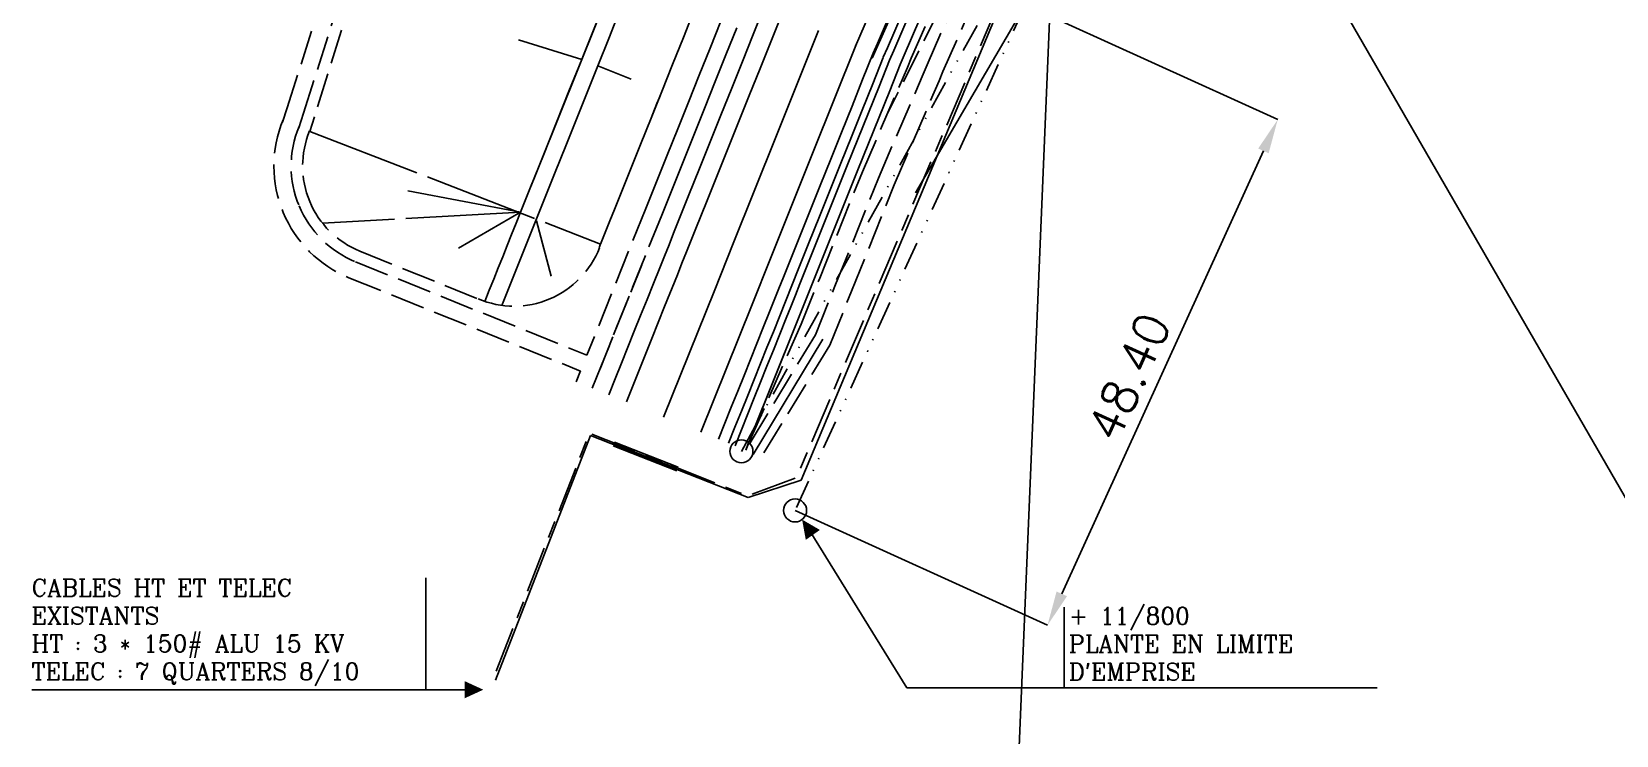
# Model space of a CAD drawing. Header units: millimetres. Extents: x 127045 to 128191, y 151549 to 152340.
# Drawn here: x 127183.7 to 127321.7, y 151778 to 151839.3 of the extents above; entities that cross this region are included whole.
import ezdxf
from ezdxf.enums import TextEntityAlignment as Align

# ---------------------------------------------------------------- set-up
doc = ezdxf.new("R2010")
doc.units = ezdxf.units.MM
doc.header["$MEASUREMENT"] = 0
for name, pattern in [('BTA', [5.7, 2.5, -1, 0.1, -1, 0.1, -1]), ('HTS', [7.5, 4, -1, 1.5, -1]), ('INT_344$0$TYPE1', [4, 3, -1]), ('INT_344$0$TYPE3', [11, 10, -1]), ('TGV_344$0$TYPE1', [4, 3, -1])]:
    doc.linetypes.add(name, pattern=pattern)
doc.layers.get('0').update_dxf_attribs({"color": 252, "linetype": 'CONTINUOUS'})
doc.layers.get('DEFPOINTS').update_dxf_attribs({"linetype": 'CONTINUOUS'})
for name, color, linetype in [('-BT_AER_DES', 5, 'BTA'), ('-POT_EX_DES', 5, 'CONTINUOUS'), ('BT_AER_POS', 1, 'BTA'), ('COTATION', 212, 'CONTINUOUS'), ('DETAILS', 7, 'CONTINUOUS'), ('GAI_EXI', 7, 'CONTINUOUS'), ('HT_SOU_EXI', 3, 'HTS'), ('INT_344$0$1', 252, 'CONTINUOUS'), ('INT_344$0$101', 252, 'CONTINUOUS'), ('INT_344$0$105', 252, 'CONTINUOUS'), ('INT_344$0$106', 252, 'CONTINUOUS'), ('INT_344$0$113', 252, 'CONTINUOUS'), ('POT_EX_POS', 1, 'CONTINUOUS'), ('TELEC_EXI', 3, 'CONTINUOUS'), ('TGV_344$0$1', 252, 'CONTINUOUS'), ('TGV_344$0$36', 252, 'CONTINUOUS'), ('TGV_344$0$6', 252, 'CONTINUOUS'), ('TXT_CABL_SOU_EXI', 7, 'CONTINUOUS'), ('TXT_POT_POS', 7, 'CONTINUOUS')]:
    doc.layers.add(name, color=color, linetype=linetype)
doc.styles.add('ROMANC', font='romanc', dxfattribs={"height": 1.5})
doc.styles.get("Standard").update_dxf_attribs({"font": 'txt.shx'})
doc.dimstyles.new('DADEL', dxfattribs={"dimtxt": 3, "dimasz": 3, "dimexe": 0, "dimexo": 0, "dimgap": 1.5, "dimtad": 0, "dimzin": 0, "dimdsep": 46, "dimtxsty": 'Standard', "dimcen": 0, "dimdle": 1.25, "dimadec": 0, "dimazin": 0, "dimtfac": 0.033333, "dimtofl": 0, "dimtmove": 2, "dimatfit": 3, "dimfxl": 0, "dimtolj": 1, "dimtzin": 0, "dimarcsym": 0})

# ---------------------------------------------------------------- blocks, each defined once
blk = doc.blocks.new('P_BETON')
blk.add_circle((0, 0), 1)
blk = doc.blocks.new('FLECHE1')
blk.add_lwpolyline([(0, 0, 0, 1.5, 0), (-1.63, 0, 1.5, 1.5, 0)], format="xyseb")
blk = doc.blocks.new('INT_344')
at = {"linetype": 'Continuous'}
blk.add_line((127252.599287, 151812.509957, 56.659481), (127246.530747, 151802.464386), dxfattribs=at)
at = {"layer": 'INT_344$0$1'}
for p, q in [((127258.224446, 151837.895875, 58.079765), (127260.314153, 151842.768329, 58.349827)), ((127257.868498, 151837.06693, 58.03133), (127258.224446, 151837.895875, 58.079765)), ((127256.941809, 151834.753156, 57.912611), (127257.862814, 151837.053227, 58.03133)), ((127256.020769, 151832.453097, 57.793892), (127256.941809, 151834.753156, 57.912611)), ((127255.099694, 151830.153053, 57.675173), (127256.020769, 151832.453097, 57.793892)), ((127254.178584, 151827.853023, 57.556454), (127255.099694, 151830.153053, 57.675173)), ((127253.249108, 151825.532236, 57.447734), (127254.178584, 151827.853023, 57.556454)), ((127252.319585, 151823.211468, 57.339014), (127253.249108, 151825.532236, 57.447734)), ((127251.390045, 151820.890707, 57.230294), (127252.319585, 151823.211468, 57.339014)), ((127250.460516, 151818.569941, 57.121574), (127251.390045, 151820.890707, 57.230294)), ((127248.851741, 151814.553232, 56.945805), (127250.460516, 151818.569941, 57.121574)), ((127248.295734, 151813.165494, 56.944063), (127248.851741, 151814.553232, 56.945805)), ((127247.73944, 151811.777872, 56.942321), (127248.295734, 151813.165494, 56.944063)), ((127247.182946, 151810.390329, 56.940579), (127247.73944, 151811.777872, 56.942321)), ((127246.626342, 151809.002831, 56.938837), (127247.182946, 151810.390329, 56.940579)), ((127246.069733, 151807.615334, 56.937095), (127246.626342, 151809.002831, 56.938837)), ((127245.513228, 151806.227796, 56.935353), (127246.069733, 151807.615334, 56.937095)), ((127244.956915, 151804.840182, 56.933611), (127245.513228, 151806.227796, 56.935353)), ((127244.400881, 151803.452455, 56.93187), (127244.956915, 151804.840182, 56.933611))]:
    blk.add_line(p, q, dxfattribs=at)
at = {"layer": 'INT_344$0$101'}
for p, q in [((127257.924644, 151843.793146, 58.23333), (127255.834886, 151838.920571, 57.963264)), ((127257.351305, 151838.270207, 58.048763), (127259.441063, 151843.142781, 58.318829)), ((127258.775819, 151837.659258, 58.079765), (127260.865578, 151842.531833, 58.349827)), ((127247.479184, 151841.382664, 58.000328), (127246.543125, 151839.045982, 57.881609)), ((127249.002564, 151840.748775, 57.827332), (127248.0686, 151838.41719, 57.708611)), ((127246.543125, 151839.045982, 57.881609), (127245.607092, 151836.70929, 57.76289)), ((127252.233976, 151839.404164, 57.914829), (127248.515901, 151830.121065, 57.439953)), ((127248.0686, 151838.41719, 57.708611), (127247.134654, 151836.085598, 57.589891)), ((127255.48306, 151838.102838, 57.914829), (127251.764985, 151828.819739, 57.439953)), ((127255.834886, 151838.920571, 57.963264), (127255.450622, 151838.024603, 57.914829)), ((127256.988767, 151837.425664, 58.000328), (127257.351305, 151838.270207, 58.048763)), ((127258.41982, 151836.830193, 58.03133), (127258.775819, 151837.659258, 58.079765)), ((127245.607092, 151836.70929, 57.76289), (127244.671085, 151834.372587, 57.644171)), ((127256.065789, 151835.120796, 57.881609), (127256.988767, 151837.425664, 58.000328)), ((127257.498811, 151834.530113, 57.912611), (127258.41982, 151836.830193, 58.03133)), ((127247.134654, 151836.085598, 57.589891), (127246.200726, 151833.753998, 57.471171)), ((127255.142785, 151832.815939, 57.76289), (127256.065789, 151835.120796, 57.881609)), ((127244.671085, 151834.372587, 57.644171), (127243.735105, 151832.035874, 57.525452)), ((127246.200726, 151833.753998, 57.471171), (127245.266816, 151831.422391, 57.352451)), ((127256.577768, 151832.230047, 57.793892), (127257.498811, 151834.530113, 57.912611)), ((127254.219754, 151830.511093, 57.644171), (127255.142785, 151832.815939, 57.76289)), ((127255.65669, 151829.929994, 57.675173), (127256.577768, 151832.230047, 57.793892)), ((127243.735105, 151832.035874, 57.525452), (127242.805555, 151829.715112, 57.416733)), ((127245.266816, 151831.422391, 57.352451), (127244.337277, 151829.101625, 57.243732)), ((127242.805555, 151829.715112, 57.416733), (127241.876041, 151827.394335, 57.308014)), ((127248.515901, 151830.121065, 57.439953), (127244.797826, 151820.837967, 57.005074)), ((127253.296697, 151828.206257, 57.525452), (127254.219754, 151830.511093, 57.644171)), ((127254.735577, 151827.629955, 57.556454), (127255.65669, 151829.929994, 57.675173)), ((127244.337277, 151829.101625, 57.243732), (127243.407761, 151826.780849, 57.135014)), ((127251.764985, 151828.819739, 57.439953), (127248.046911, 151819.536641, 57.005074)), ((127252.367209, 151825.88547, 57.416733), (127253.296697, 151828.206257, 57.525452)), ((127241.876041, 151827.394335, 57.308014), (127240.94654, 151825.073553, 57.199295)), ((127243.407761, 151826.780849, 57.135014), (127242.478254, 151824.46007, 57.026295)), ((127253.806099, 151825.309164, 57.447734), (127254.735577, 151827.629955, 57.556454)), ((127251.437686, 151823.564697, 57.308014), (127252.367209, 151825.88547, 57.416733)), ((127252.876575, 151822.988392, 57.339014), (127253.806099, 151825.309164, 57.447734)), ((127240.94654, 151825.073553, 57.199295), (127240.01703, 151822.752775, 57.090576)), ((127242.478254, 151824.46007, 57.026295), (127241.548742, 151822.139293, 56.917576)), ((127240.01703, 151822.752775, 57.090576), (127239.614835, 151821.748598, 57.046634)), ((127250.50815, 151821.243929, 57.199295), (127251.437686, 151823.564697, 57.308014)), ((127251.947033, 151820.667627, 57.230294), (127252.876575, 151822.988392, 57.339014)), ((127239.614835, 151821.748598, 57.046634), (127239.212639, 151820.744422, 57.002691)), ((127241.146547, 151821.135116, 56.873633), (127240.744352, 151820.130939, 56.829691)), ((127241.548742, 151822.139293, 56.917576), (127241.146547, 151821.135116, 56.873633)), ((127249.578622, 151818.923158, 57.090576), (127250.50815, 151821.243929, 57.199295)), ((127238.810445, 151819.740245, 56.958749), (127238.408255, 151818.736066, 56.914806)), ((127239.212639, 151820.744422, 57.002691), (127238.810445, 151819.740245, 56.958749)), ((127240.744352, 151820.130939, 56.829691), (127240.342157, 151819.126762, 56.785748)), ((127244.797826, 151820.837967, 57.005074), (127243.18905, 151816.821258, 56.829304)), ((127251.017502, 151818.346857, 57.121574), (127251.947033, 151820.667627, 57.230294)), ((127238.408255, 151818.736066, 56.914806), (127237.853815, 151817.351488, 56.913064)), ((127240.342157, 151819.126762, 56.785748), (127239.939966, 151818.122584, 56.741806)), ((127248.046911, 151819.536641, 57.005074), (127246.438135, 151815.519932, 56.829304)), ((127249.176429, 151817.918981, 57.046634), (127249.578622, 151818.923158, 57.090576)), ((127250.61531, 151817.342679, 57.077632), (127251.017502, 151818.346857, 57.121574)), ((127237.853815, 151817.351488, 56.913064), (127237.299532, 151815.966847, 56.911322)), ((127239.939966, 151818.122584, 56.741806), (127238.830523, 151815.352543, 56.738322)), ((127248.372043, 151815.910625, 56.958749), (127248.774237, 151816.914803, 57.002691)), ((127248.774237, 151816.914803, 57.002691), (127249.176429, 151817.918981, 57.046634)), ((127250.213118, 151816.338501, 57.033689), (127250.61531, 151817.342679, 57.077632)), ((127237.299532, 151815.966847, 56.911322), (127236.745359, 151814.582162, 56.909579)), ((127243.18905, 151816.821258, 56.829304), (127238.74734, 151805.731423, 56.815369)), ((127246.438135, 151815.519932, 56.829304), (127241.993455, 151804.422682, 56.815369)), ((127247.969846, 151814.906449, 56.914806), (127248.372043, 151815.910625, 56.958749)), ((127249.810925, 151815.334323, 56.989747), (127250.213118, 151816.338501, 57.033689)), ((127236.745359, 151814.582162, 56.909579), (127236.191246, 151813.197453, 56.907837)), ((127238.830523, 151815.352543, 56.738322), (127237.721086, 151812.582501, 56.734838)), ((127247.413994, 151813.518893, 56.913064), (127247.969846, 151814.906449, 56.914806)), ((127248.852694, 151812.942218, 56.944063), (127249.408726, 151814.330148, 56.945805)), ((127249.408726, 151814.330148, 56.945805), (127249.810925, 151815.334323, 56.989747)), ((127236.191246, 151813.197453, 56.907837), (127235.637135, 151811.812744, 56.906095)), ((127246.857993, 151812.131397, 56.911322), (127247.413994, 151813.518893, 56.913064)), ((127248.29647, 151811.554364, 56.942321), (127248.852694, 151812.942218, 56.944063)), ((127235.637135, 151811.812744, 56.906095), (127235.082968, 151810.428056, 56.904352)), ((127237.721086, 151812.582501, 56.734838), (127236.611654, 151809.812456, 56.731355)), ((127246.301889, 151810.743943, 56.909579), (127246.857993, 151812.131397, 56.911322)), ((127247.740113, 151810.166564, 56.940579), (127248.29647, 151811.554364, 56.942321)), ((127235.082968, 151810.428056, 56.904352), (127234.528696, 151809.043411, 56.90261)), ((127245.745727, 151809.356511, 56.907837), (127246.301889, 151810.743943, 56.909579)), ((127247.183683, 151808.778794, 56.938837), (127247.740113, 151810.166564, 56.940579)), ((127234.528696, 151809.043411, 56.90261), (127233.97427, 151807.658828, 56.900867)), ((127236.611654, 151809.812456, 56.731355), (127235.502228, 151807.042409, 56.727871)), ((127245.189564, 151807.96908, 56.906095), (127245.745727, 151809.356511, 56.907837)), ((127246.62725, 151807.391024, 56.937095), (127247.183683, 151808.778794, 56.938837)), ((127244.633454, 151806.581628, 56.904352), (127245.189564, 151807.96908, 56.906095)), ((127246.070885, 151806.003228, 56.935353), (127246.62725, 151807.391024, 56.937095)), ((127244.077443, 151805.194136, 56.90261), (127244.633454, 151806.581628, 56.904352)), ((127245.514649, 151804.615379, 56.933611), (127246.070885, 151806.003228, 56.935353)), ((127243.521577, 151803.806586, 56.900867), (127244.077443, 151805.194136, 56.90261)), ((127244.958598, 151803.227457, 56.93187), (127245.514649, 151804.615379, 56.933611))]:
    blk.add_line(p, q, dxfattribs=at)
at = {"layer": 'INT_344$0$105', "linetype": 'INT_344$0$TYPE1'}
for p, q in [((127215.440373, 151854.714224, 55.870098), (127208.350552, 151831.872603, 55.673908)), ((127260.305139, 151837.003361, 57.617073), (127262.433827, 151841.859239, 57.858898)), ((127241.41198, 151841.16101, 57.937612), (127240.468926, 151838.807164, 57.818892)), ((127241.41198, 151841.16101, 57.937612), (127240.468926, 151838.807164, 57.818892)), ((127240.468926, 151838.807164, 57.818892), (127239.525928, 151836.453296, 57.700171)), ((127240.468926, 151838.807164, 57.818892), (127239.525928, 151836.453296, 57.700171)), ((127239.525928, 151836.453296, 57.700171), (127238.582985, 151834.099405, 57.581451)), ((127239.525928, 151836.453296, 57.700171), (127238.582985, 151834.099405, 57.581451)), ((127259.962124, 151836.188431, 57.564331), (127260.305139, 151837.003361, 57.617073)), ((127256.049627, 151827.103651, 57.259434), (127259.962124, 151836.188431, 57.564331)), ((127238.582985, 151834.099405, 57.581451), (127237.653403, 151831.778656, 57.472733)), ((127238.372522, 151833.573997, 57.556838), (127238.162064, 151833.048586, 57.532225)), ((127238.582985, 151834.099405, 57.581451), (127238.372522, 151833.573997, 57.556838)), ((127237.951611, 151832.523174, 57.507611), (127237.741162, 151831.99776, 57.482998)), ((127238.162064, 151833.048586, 57.532225), (127237.951611, 151832.523174, 57.507611)), ((127207.932586, 151830.616059), (127208.350552, 151831.872603, 55.673908)), ((127237.653403, 151831.778656, 57.472733), (127236.723893, 151829.457878, 57.364014)), ((127236.723893, 151829.457878, 57.364014), (127235.794411, 151827.137089, 57.255295)), ((127235.794411, 151827.137089, 57.255295), (127234.864911, 151824.816307, 57.146576)), ((127252.32742, 151817.822207, 56.827522), (127256.049627, 151827.103651, 57.259434)), ((127234.462715, 151823.81213, 57.102633), (127234.060516, 151822.807955, 57.058691)), ((127234.864911, 151824.816307, 57.146576), (127234.462715, 151823.81213, 57.102633)), ((127234.060516, 151822.807955, 57.058691), (127233.658321, 151821.803778, 57.014749)), ((127233.658321, 151821.803778, 57.014749), (127233.256135, 151820.799598, 56.970806)), ((127212.293462, 151820.17953), (127222.608416, 151816.018202)), ((127233.162149, 151820.564924, 56.960355), (127233.130821, 151820.486699, 56.956871)), ((127233.193477, 151820.643149, 56.963839), (127233.162149, 151820.564924, 56.960355)), ((127233.224806, 151820.721373, 56.967322), (127233.193477, 151820.643149, 56.963839)), ((127233.256135, 151820.799598, 56.970806), (127233.224806, 151820.721373, 56.967322)), ((127250.707882, 151813.809809, 56.659481), (127252.32742, 151817.822207, 56.827522)), ((127250.707882, 151813.809809, 56.659481), (127245.888792, 151802.852192, 56.925804))]:
    blk.add_line(p, q, dxfattribs=at)
for centre, radius, start, end in [((127215.319186, 151827.585272), 8.000005, 157.45249508, 202.61465006), ((127215.319183, 151827.585276), 8.000004, 202.61468713, 247.77684211), ((127225.719641, 151823.388436), 8.00001, 292.86694379, 338.62012137), ((127225.719648, 151823.388439), 8.00001, 247.11371141, 292.86688899)]:
    blk.add_arc(centre, radius, start, end, dxfattribs=at)
at = {"layer": 'INT_344$0$106', "linetype": 'INT_344$0$TYPE1'}
for p, q in [((127205.978345, 151832.661673, 55.673908), (127209.544082, 151843.93716)), ((127207.401669, 151832.188231, 55.673908), (127210.979577, 151843.545637)), ((127261.683372, 151836.411251, 57.617073), (127263.804552, 151841.250002, 57.858898)), ((127263.061606, 151835.819141, 57.617073), (127265.175278, 151840.640765, 57.858898)), ((127243.723307, 151840.208295, 57.912611), (127242.783415, 151837.862176, 57.793892)), ((127245.110102, 151839.636666, 57.912611), (127244.172108, 151837.295183, 57.793892)), ((127242.783415, 151837.862176, 57.793892), (127241.843566, 151835.51604, 57.675173)), ((127244.172108, 151837.295183, 57.793892), (127243.234149, 151834.953686, 57.675173)), ((127261.342244, 151835.600803, 57.564331), (127261.683372, 151836.411251, 57.617073)), ((127241.843566, 151835.51604, 57.675173), (127240.90376, 151833.169887, 57.556454)), ((127243.234149, 151834.953686, 57.675173), (127242.296225, 151832.612175, 57.556454)), ((127257.434791, 151826.527736, 57.259434), (127261.342244, 151835.600803, 57.564331)), ((127258.819956, 151825.951822, 57.259434), (127262.722364, 151835.013175, 57.564331)), ((127262.722364, 151835.013175, 57.564331), (127263.061606, 151835.819141, 57.617073)), ((127205.560379, 151831.40513), (127205.978345, 151832.661673, 55.673908)), ((127206.983703, 151830.931688), (127207.401669, 151832.188231, 55.673908)), ((127240.90376, 151833.169887, 57.556454), (127239.974192, 151830.849132, 57.447734)), ((127242.296225, 151832.612175, 57.556454), (127241.366666, 151830.291417, 57.447734)), ((127239.974192, 151830.849132, 57.447734), (127239.044681, 151828.528354, 57.339014)), ((127241.366666, 151830.291417, 57.447734), (127240.437153, 151827.97064, 57.339014)), ((127239.044681, 151828.528354, 57.339014), (127238.11519, 151826.207568, 57.230294)), ((127240.437153, 151827.97064, 57.339014), (127239.507657, 151825.649856, 57.230294)), ((127238.11519, 151826.207568, 57.230294), (127237.185685, 151823.886788, 57.121574)), ((127239.507657, 151825.649856, 57.230294), (127238.57815, 151823.329077, 57.121574)), ((127253.719013, 151817.262321, 56.827522), (127257.434791, 151826.527736, 57.259434)), ((127255.110606, 151816.702435, 56.827522), (127258.819956, 151825.951822, 57.259434)), ((127237.185685, 151823.886788, 57.121574), (127232.072976, 151811.121636, 57.012707)), ((127238.57815, 151823.329077, 57.121574), (127237.160191, 151819.788802, 57.077632)), ((127237.160191, 151819.788802, 57.077632), (127235.742227, 151816.24853, 57.033689)), ((127211.917288, 151819.252978), (127232.072976, 151811.121636)), ((127232.906332, 151809.167972, 56.945805), (127236.842185, 151818.994795, 56.93187)), ((127211.353028, 151817.86315), (127231.51523, 151809.72918)), ((127251.957331, 151812.897763, 56.659481), (127253.719013, 151817.262321, 56.827522)), ((127235.742227, 151816.24853, 57.033689), (127234.32427, 151812.708255, 56.989747)), ((127253.206781, 151811.985717, 56.659481), (127255.110606, 151816.702435, 56.827522)), ((127251.957331, 151812.897763, 56.659481), (127245.888792, 151802.852192)), ((127234.32427, 151812.708255, 56.989747), (127232.906332, 151809.167972, 56.945805)), ((127253.206781, 151811.985717, 56.659481), (127247.27998, 151802.291304)), ((127231.520464, 151809.742154, 57.000942), (127231.143454, 151808.800854, 56.992916)), ((127232.912929, 151809.184443, 57.000942), (127232.535919, 151808.243143, 56.992916))]:
    blk.add_line(p, q, dxfattribs=at)
for centre, radius, start, end in [((127215.319188, 151827.585273), 10.500006, 157.45250218, 202.61465716), ((127215.319186, 151827.585272), 9.000005, 157.45249508, 202.61465006), ((127215.328078, 151827.594233), 9.01166, 202.64550121, 247.76004821), ((127215.33226, 151827.598445), 10.517142, 202.65351525, 247.76806225)]:
    blk.add_arc(centre, radius, start, end, dxfattribs=at)
at = {"layer": 'INT_344$0$113', "linetype": 'INT_344$0$TYPE3'}
for p, q in [((127235.430636, 151846.396144, 62.056332), (127231.620661, 151836.887961, 61.581451)), ((127259.694861, 151837.265098, 58.059765), (127261.784619, 151842.137673, 58.32983)), ((127233.525461, 151841.642128, 61.818892), (127232.573014, 151839.265063, 61.700171)), ((127233.525461, 151841.642128, 61.818892), (127232.573014, 151839.265063, 61.700171)), ((127234.914154, 151841.075135, 61.818892), (127233.963597, 151838.70271, 61.700171)), ((127232.573014, 151839.265063, 61.700171), (127231.620661, 151836.887961, 61.581451)), ((127232.573014, 151839.265063, 61.700171), (127231.620661, 151836.887961, 61.581451)), ((127231.620661, 151836.887961), (127226.103959, 151838.600293)), ((127233.963597, 151838.70271, 61.700171), (127233.013126, 151836.33025, 61.581451)), ((127231.620661, 151836.887961, 61.581451), (127227.161344, 151825.754167, 61.146576)), ((127231.620661, 151836.887961, 61.581451), (127230.505703, 151834.104564, 61.472733)), ((127231.620661, 151836.887961, 61.581451), (127230.691035, 151834.56723, 61.472733)), ((127233.013126, 151836.33025, 61.581451), (127232.083509, 151834.009515, 61.472733)), ((127233.013126, 151836.33025), (127235.911019, 151835.169486)), ((127258.423342, 151834.149027, 57.892611), (127259.343081, 151836.446019, 58.01133)), ((127259.343081, 151836.446019, 58.01133), (127259.694861, 151837.265098, 58.059765)), ((127230.505703, 151834.104564, 61.472733), (127229.390892, 151831.321108, 61.364014)), ((127230.691035, 151834.56723, 61.472733), (127229.761532, 151832.246449, 61.364014)), ((127232.083509, 151834.009515, 61.472733), (127231.154004, 151831.688735, 61.364014)), ((127257.503563, 151831.852051, 57.773891), (127258.423342, 151834.149027, 57.892611)), ((127229.761532, 151832.246449, 61.364014), (127228.832074, 151829.92565, 61.255295)), ((127229.390892, 151831.321108, 61.364014), (127228.276136, 151828.53763, 61.255295)), ((127231.154004, 151831.688735, 61.364014), (127230.224542, 151829.367937, 61.255295)), ((127256.583745, 151829.555092, 57.655172), (127257.503563, 151831.852051, 57.773891)), ((127207.932586, 151830.616059), (127233.256135, 151820.799598, 56.970806)), ((127228.832074, 151829.92565, 61.255295), (127227.902587, 151827.604863, 61.146576)), ((127230.224542, 151829.367937, 61.255295), (127229.295051, 151827.047151, 61.146576)), ((127255.663887, 151827.258148, 57.536453), (127256.583745, 151829.555092, 57.655172)), ((127228.276136, 151828.53763, 61.255295), (127227.161344, 151825.754167, 61.146576)), ((127227.500389, 151826.600687, 61.102633), (127227.098188, 151825.596513, 61.058691)), ((127227.902587, 151827.604863, 61.146576), (127227.500389, 151826.600687, 61.102633)), ((127229.295051, 151827.047151, 61.146576), (127228.134799, 151824.150304, 61.131463)), ((127254.734415, 151824.937354, 57.427733), (127255.663887, 151827.258148, 57.536453)), ((127226.293811, 151823.588154, 60.970806), (127216.462992, 151825.445699)), ((127227.098188, 151825.596513, 61.058691), (127226.695992, 151824.592336, 61.014749)), ((127226.695992, 151824.592336, 61.014749), (127226.293811, 151823.588154, 60.970806)), ((127228.134799, 151824.150304, 61.131463), (127226.97454, 151821.253459, 61.11635)), ((127253.80489, 151822.616582, 57.319014), (127254.734415, 151824.937354, 57.427733)), ((127226.293811, 151823.588154, 60.970806), (127209.039567, 151822.61858)), ((127226.293811, 151823.588154, 60.970806), (127220.886836, 151820.438892)), ((127225.904286, 151822.615048, 60.969064), (127225.515067, 151821.641819, 60.967322)), ((127226.293811, 151823.588154, 60.970806), (127225.904286, 151822.615048, 60.969064)), ((127227.664579, 151822.832457), (127228.942827, 151818.003868)), ((127252.875344, 151820.295818, 57.210294), (127253.80489, 151822.616582, 57.319014)), ((127225.515067, 151821.641819, 60.967322), (127225.12606, 151820.668507, 60.96558)), ((127226.97454, 151821.253459, 61.11635), (127225.814276, 151818.356617, 61.101237)), ((127224.737171, 151819.695146, 60.963839), (127224.348288, 151818.721784, 60.962097)), ((127225.12606, 151820.668507, 60.96558), (127224.737171, 151819.695146, 60.963839)), ((127251.945812, 151817.975049, 57.101574), (127252.875344, 151820.295818, 57.210294)), ((127224.348288, 151818.721784, 60.962097), (127223.959297, 151817.748464, 60.960355)), ((127225.814276, 151818.356617, 61.101237), (127224.654008, 151815.459775, 61.086124)), ((127223.959297, 151817.748464, 60.960355), (127223.570105, 151816.775225, 60.958613)), ((127250.431562, 151814.194333, 57.057631), (127251.945812, 151817.975049, 57.101574)), ((127223.570105, 151816.775225, 60.958613), (127223.180617, 151815.802104, 60.956871)), ((127248.917318, 151810.413614, 57.013689), (127250.431562, 151814.194333, 57.057631)), ((127250.203095, 151813.623939, 56.911869), (127245.888792, 151802.852192, 56.925804)), ((127247.403066, 151806.632899, 56.969747), (127248.917318, 151810.413614, 57.013689)), ((127245.888792, 151802.852192, 56.925804), (127247.403066, 151806.632899, 56.969747))]:
    blk.add_line(p, q, dxfattribs=at)
blk = doc.blocks.new('TGV_344')
at = {"layer": 'TGV_344$0$1'}
blk.add_line((127256.902694, 151836.988087, -0.548269), (127259.346694, 151842.541087, -0.314268), dxfattribs=at)
at = {"layer": 'TGV_344$0$36'}
blk.add_line((127260.678694, 151825.266087, -0.076269), (127269.452694, 151840.295087, 0.562731), dxfattribs=at)
at = {"layer": 'TGV_344$0$6', "linetype": 'TGV_344$0$TYPE1'}
blk.add_line((127262.751694, 151841.194087, -0.328268), (127258.138694, 151831.995087, -0.91427), dxfattribs=at)
blk = doc.blocks.new('FR-344-A')
for name in ['TGV_344', 'INT_344']:
    blk.add_blockref(name, (0, 0))
blk = doc.blocks.new('*D18')
at = {"color": 0, "linetype": 'ByBlock'}
for p, q in [((127270.23, 151841.64), (127292.2, 151831.64)), ((127273.4, 151790.32), (127290.96, 151828.91)), ((127250.19, 151797.59), (127272.16, 151787.59))]:
    blk.add_line(p, q, dxfattribs=at)
for points in [[(127290.5, 151829.12), (127291.41, 151828.71), (127292.2, 151831.64)], [(127272.95, 151790.53), (127273.86, 151790.12), (127272.16, 151787.59)]]:
    blk.add_solid(points, dxfattribs=at)
at = {"layer": 'DEFPOINTS', "color": 0, "linetype": 'ByBlock'}
for p in [(127270.23, 151841.64, 11.59), (127292.2, 151831.64), (127250.19, 151797.59)]:
    blk.add_point(p, dxfattribs=at)
at = {"color": 0, "linetype": 'ByBlock'}
blk.add_text('48.40', height=3, rotation=65.5338, dxfattribs=at).set_placement((127279.25, 151809.24), align=Align.MIDDLE_CENTER)

msp = doc.modelspace()

# ---------------------------------------------------------------- linework, layer by layer
at = {"layer": '-BT_AER_DES'}
msp.add_lwpolyline([(127245.517, 151802.739), (127267.021, 151841.641), (127285.151, 151880.335), (127304.399, 151922.551), (127341.911, 151948.494), (127392.591, 151961.811), (127434.276, 151951.456), (127479.376, 151933.281), (127520.665, 151923.589), (127545.068, 151918.767), (127569.709, 151909.229), (127612.211, 151887.528), (127655.459, 151877.8), (127692.644, 151902.294)], dxfattribs=at)
at = {"layer": 'BT_AER_POS', "elevation": 51.315}
msp.add_lwpolyline([(127669.444, 151834.101), (127624.633, 151848.333), (127579.55, 151861.779), (127534.659, 151875.779), (127489.909, 151890.186), (127446.885, 151903.884), (127400.899, 151916.159), (127353.665, 151912.742), (127307.538, 151915.028), (127289.462, 151878.59), (127270.233, 151841.641), (127250.189, 151797.589)], dxfattribs=at)
at = {"layer": 'DETAILS'}
for p, q in [((127284.442, 151864.61), (127349.89, 151751.151, 38.62)), ((127273.252, 151861.86), (127267.845, 151733.277, 38.62))]:
    msp.add_line(p, q, dxfattribs=at)
at = {"layer": 'GAI_EXI'}
for p, q in [((127234.301, 151803.437), (127239.845, 151801.269)), ((127234.347, 151803.216), (127239.89, 151801.048)), ((127234.48, 151803.542), (127240.024, 151801.374))]:
    msp.add_line(p, q, dxfattribs=at)
at = {"layer": 'HT_SOU_EXI', "flags": 128}
msp.add_lwpolyline([(127274.25, 151855.32), (127271.673, 151850.304), (127270.895, 151848.904), (127268.92, 151844.165), (127268.516, 151843.209), (127250.302, 151800.44), (127246.045, 151798.863), (127232.286, 151804.314), (127223.926, 151782.978)], dxfattribs=at)
at = {"layer": 'TELEC_EXI'}
for p, q in [((127269.121, 151844.158), (127250.706, 151800.233)), ((127232.388, 151804.134), (127224.114, 151782.816)), ((127246.089, 151798.714), (127232.388, 151804.134)), ((127250.706, 151800.233), (127246.089, 151798.714))]:
    msp.add_line(p, q, dxfattribs=at)
at = {"layer": 'TXT_CABL_SOU_EXI'}
for p, q in [((127218.055, 151781.974), (127218.055, 151791.73)), ((127222.234, 151781.974), (127183.735, 151781.974))]:
    msp.add_line(p, q, dxfattribs=at)
at = {"layer": 'TXT_POT_POS'}
for p, q in [((127251.266, 151796.13), (127259.92, 151782.135)), ((127273.601, 151789.163), (127273.601, 151782.135)), ((127259.92, 151782.135), (127273.601, 151782.135)), ((127273.601, 151782.135), (127300.85, 151782.135))]:
    msp.add_line(p, q, dxfattribs=at)

# ---------------------------------------------------------------- block references
at = {"layer": '-POT_EX_DES'}
msp.add_blockref('P_BETON', (127245.517, 151802.739), dxfattribs=at)
msp.add_blockref('FR-344-A', (0, 0))
at = {"layer": 'POT_EX_POS'}
msp.add_blockref('P_BETON', (127250.189, 151797.589), dxfattribs=at)
at = {"layer": 'TXT_CABL_SOU_EXI'}
msp.add_blockref('FLECHE1', (127223.048, 151781.974), dxfattribs=at)
at = {"layer": 'TXT_POT_POS', "rotation": 125.0579044587562}
msp.add_blockref('FLECHE1', (127250.798, 151796.796), dxfattribs=at)

# ---------------------------------------------------------------- texts
at = {"layer": 'TXT_CABL_SOU_EXI', "style": 'ROMANC'}
for s, p in [('CABLES HT ET TELEC', (127183.719, 151790.108)), ('EXISTANTS', (127183.719, 151787.679)), ('HT : 3 * 150# ALU 15 KV', (127183.719, 151785.25)), ('TELEC : 7 QUARTERS 8/10', (127183.719, 151782.822))]:
    msp.add_text(s, height=1.5, dxfattribs=at).set_placement(p)
at = {"layer": 'TXT_POT_POS', "style": 'ROMANC'}
for s, p in [('+ 11/800 ', (127274.01, 151787.652)), ('PLANTE EN LIMITE', (127274.01, 151785.223)), ("D'EMPRISE", (127274.01, 151782.795))]:
    msp.add_text(s, height=1.5, dxfattribs=at).set_placement(p)

# ---------------------------------------------------------------- dimensions: what is measured, and where the dimension line sits
at = {"layer": 'COTATION'}
dim = msp.add_linear_dim(base=(127292.202, 151831.644), p1=(127250.189, 151797.589), p2=(127270.233, 151841.641, 11.586), angle=65.53378, dimstyle='DADEL', dxfattribs=at)
dim.commit()
dim.dimension.update_dxf_attribs({"geometry": '*D18', "text_midpoint": (127279.247, 151809.238), "dimtype": 129})

doc.saveas('drawing.dxf')
